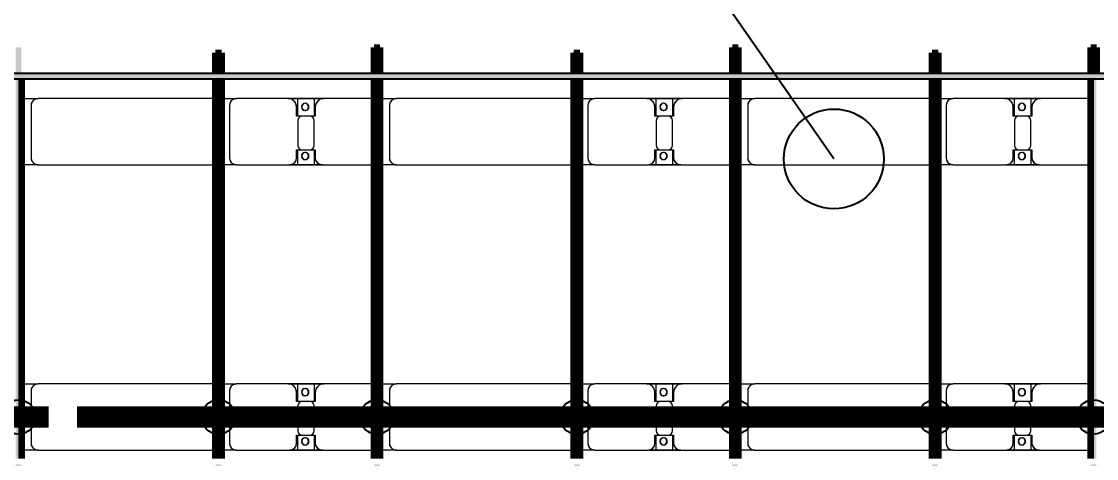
# Model space of a CAD drawing. Header units: millimetres. Extents: x -268744 to 115753, y -96240 to -10461.
# Drawn here: x -106615 to -99085, y -22607 to -19543 of the extents above; entities that cross this region are included whole.
import ezdxf

# ---------------------------------------------------------------- set-up
doc = ezdxf.new("R2010")
doc.units = ezdxf.units.MM
for name, color, linetype, lineweight in [('A-ANNO-DIMS', 211, 'Continuous', 9), ('A-ANNO-DIMS-900', 211, 'Continuous', 9), ('A-GENM', 13, 'Continuous', 9), ('S-BEAM', 12, 'Continuous', 9)]:
    doc.layers.add(name, color=color, linetype=linetype, lineweight=lineweight)
for name, color, linetype in [('GC-BICH NEO', 6, 'Continuous'), ('GC-DAY NEO', 5, 'Continuous'), ('GC-HOP 40x60 GIA CUONG', 1, 'Continuous')]:
    doc.layers.add(name, color=color, linetype=linetype)
doc.styles.add('Trebuchet MS', font='trebuc.ttf', dxfattribs={"width": 0.8, "height": 2700})
doc.dimstyles.new('Arc_Length_-_3mm_Trebuchet_MS_3', dxfattribs={"dimscale": 304.8, "dimtxt": 2783.567448, "dimasz": 2.952756, "dimexe": 4.429134, "dimexo": 4.429134, "dimgap": 0.885827, "dimtad": 1, "dimdec": 0, "dimrnd": 10, "dimzin": 0, "dimdsep": 46, "dimtxsty": 'Trebuchet MS', "dimblk1": 'OBLIQUE', "dimblk2": 'OBLIQUE', "dimsah": 1, "dimcen": 0.09, "dimdle": 2.952756, "dimazin": 0, "dimtfac": 1, "dimtdec": 4, "dimtix": 1, "dimtmove": 0, "dimatfit": 3, "dimfxl": 1, "dimtvp": 1, "dimtfill": 1, "dimtolj": 1, "dimtzin": 0, "dimarcsym": 2})

# ---------------------------------------------------------------- blocks, each defined once
blk = doc.blocks.new('Dầm C52 - Hộp 40x60-V24-KHUNG KẾT CẤU BÈ PIN 1')
at = {"layer": 'S-BEAM', "lineweight": 25}
blk.add_hatch(color=4, dxfattribs=at).paths.add_polyline_path([(-145811, -20), (145811, -20), (145811, 20), (-145811, 20)])
at = {"layer": 'S-BEAM', "color": 4, "lineweight": 25}
for p, q in [((-145811, 20), (145811, 20)), ((145811, -20), (-145811, -20))]:
    blk.add_line(p, q, dxfattribs=at)
blk = doc.blocks.new('Dầm C52 - Dầm C52-102502-KHUNG KẾT CẤU BÈ PIN 1')
at = {"layer": 'S-BEAM', "lineweight": 140}
h = blk.add_hatch(color=1, dxfattribs=at)
h.paths.add_polyline_path([(-25480.9, 20), (-25480.9, -20), (-25440.9, -20), (-25440.9, 20)])
h.paths.add_polyline_path([(-25400.9, 20), (-25400.9, -20), (-19440.9, -20), (-19443, 20), (-24983.5, 20)])
h.paths.add_polyline_path([(-19400.9, 20), (-19400.9, -20), (-13440.9, -20), (-13440.9, 20), (-18981.3, 20)])
h.paths.add_polyline_path([(-13400.9, -20), (-7440.9, -20), (-7440.9, 20), (-13400.9, 20)])
h.paths.add_polyline_path([(-7400.9, -20), (-1440.9, -20), (-1440.9, 20), (-7400.9, 20)])
h.paths.add_polyline_path([(-1400.9, -20), (4559.1, -20), (4559.1, 20), (-1400.9, 20)])
h.paths.add_polyline_path([(4599.1, 20), (4599.1, -20), (10559.1, -20), (10559.1, 20), (5027.2, 20)])
h.paths.add_polyline_path([(10599.1, -20), (16559.1, -20), (16559.1, 20), (10599.1, 20)])
h.paths.add_polyline_path([(16599.1, 20), (16599.1, -20), (22559.1, -20), (22559.1, 20), (17031.5, 20)])
h.paths.add_polyline_path([(22599.1, -20), (25259.1, -20), (25259.1, 20), (22599.1, 20)])
h.paths.add_polyline_path([(25299.1, -20), (25480.9, -20), (25480.9, 20), (25299.1, 20)])
at = {"layer": 'S-BEAM', "color": 1, "lineweight": 140}
blk.add_line((25259.1, -20), (22599.1, -20), dxfattribs=at)
blk = doc.blocks.new('Dầm C52 - Dầm C52-V20-KHUNG KẾT CẤU BÈ PIN 1')
at = {"layer": 'S-BEAM', "lineweight": 140}
h = blk.add_hatch(color=1, dxfattribs=at)
h.paths.add_polyline_path([(-25480.9, 20), (-25480.9, -20), (-25440.9, -20), (-25440.9, 20)])
h.paths.add_polyline_path([(-25400.9, 1.6), (-25400.9, -20), (-19440.9, -20), (-19443, 20), (-25400.9, 20)])
h.paths.add_polyline_path([(-19400.9, -20), (-13440.9, -20), (-13440.9, 20), (-19400.9, 20), (-19400.9, 1.6)])
h.paths.add_polyline_path([(-13400.9, 1.6), (-13400.9, -20), (-7440.9, -20), (-7440.9, 20), (-13400.9, 20)])
h.paths.add_polyline_path([(-7400.9, 20), (-7400.9, -20), (-1440.9, -20), (-1440.9, 20), (-6515.3, 20)])
h.paths.add_polyline_path([(-1400.9, 1.6), (-1400.9, -20), (4559.1, -20), (4559.1, 20), (-1400.9, 20)])
h.paths.add_polyline_path([(4599.1, 1.6), (4599.1, -20), (10559.1, -20), (10559.1, 20), (4599.1, 20)])
h.paths.add_polyline_path([(10599.1, 20), (10599.1, -20), (16559.1, -20), (16559.1, 20), (11029.4, 20)])
h.paths.add_polyline_path([(16599.1, 20), (16599.1, -20), (22559.1, -20), (22559.1, 20), (17493.2, 20)])
h.paths.add_polyline_path([(22599.1, 1.6), (22599.1, -20), (25259.1, -20), (25259.1, 20), (22599.1, 20)])
h.paths.add_polyline_path([(25299.1, -20), (25441.8, -20), (25441.8, 20), (25299.1, 20), (25299.1, 1.6)])
at = {"layer": 'S-BEAM', "color": 1, "lineweight": 140}
for p, q in [((22599.1, 20), (25259.1, 20)), ((25299.1, 20), (25441.8, 20)), ((25441.8, 20), (25441.8, -20)), ((25259.1, -20), (22599.1, -20)), ((25441.8, -20), (25299.1, -20))]:
    blk.add_line(p, q, dxfattribs=at)
blk = doc.blocks.new('Dầm C52 - Dầm C52-V1-KHUNG KẾT CẤU BÈ PIN 1')
at = {"layer": 'S-BEAM', "lineweight": 140}
h = blk.add_hatch(color=1, dxfattribs=at)
h.paths.add_polyline_path([(-25480.9, 20), (-25480.9, -20), (-25440.9, -20), (-25445.2, 20)])
h.paths.add_polyline_path([(-25400.9, -20), (-19440.9, -20), (-19443, 20), (-25400.9, 20)])
h.paths.add_polyline_path([(-19400.9, 20), (-19400.9, -20), (-13440.9, -20), (-13440.9, 20), (-18981.3, 20)])
h.paths.add_polyline_path([(-13400.9, -20), (-7440.9, -20), (-7440.9, 20), (-13400.9, 20)])
h.paths.add_polyline_path([(-7400.9, 20), (-7400.9, -20), (-1440.9, -20), (-1440.9, 20), (-6977, 20)])
h.paths.add_polyline_path([(-1400.9, -20), (4559.1, -20), (4559.1, 20), (-1400.9, 20)])
h.paths.add_polyline_path([(4599.1, 20), (4599.1, -20), (10559.1, -20), (10559.1, 20), (5027.2, 20)])
h.paths.add_polyline_path([(10599.1, -20), (16559.1, -20), (16559.1, 20), (10599.1, 20)])
h.paths.add_polyline_path([(16599.1, 20), (16599.1, -20), (22559.1, -20), (22559.1, 20), (17031.5, 20)])
h.paths.add_polyline_path([(22599.1, -20), (25259.1, -20), (25259.1, 20), (22599.1, 20)])
h.paths.add_polyline_path([(25299.1, -20), (25480.9, -20), (25480.9, 20), (25299.1, 20)])
at = {"layer": 'S-BEAM', "color": 1, "lineweight": 140}
for p, q in [((22599.1, 20), (25259.1, 20)), ((25299.1, 20), (25480.9, 20)), ((25480.9, 20), (25480.9, -20)), ((25259.1, -20), (22599.1, -20)), ((25480.9, -20), (25299.1, -20))]:
    blk.add_line(p, q, dxfattribs=at)
blk = doc.blocks.new('Dầm C52 - Dầm C52-102503-KHUNG KẾT CẤU BÈ PIN 1')
at = {"layer": 'S-BEAM', "lineweight": 140}
h = blk.add_hatch(color=1, dxfattribs=at)
h.paths.add_polyline_path([(-25480.9, 20), (-25480.9, -20), (-25440.9, -20), (-25440.9, 20)])
h.paths.add_polyline_path([(-25400.9, 20), (-25400.9, -20), (-19440.9, -20), (-19443, 20), (-24983.5, 20)])
h.paths.add_polyline_path([(-19400.9, 20), (-19400.9, -20), (-13440.9, -20), (-13440.9, 20), (-17596.2, 20)])
h.paths.add_polyline_path([(-13400.9, -20), (-7440.9, -20), (-7440.9, 20), (-13400.9, 20)])
h.paths.add_polyline_path([(-7400.9, -20), (-1440.9, -20), (-1440.9, 20), (-7400.9, 20)])
h.paths.add_polyline_path([(-1400.9, -20), (4559.1, -20), (4559.1, 20), (-1400.9, 20)])
h.paths.add_polyline_path([(4599.1, -20), (10559.1, -20), (10559.1, 20), (4599.1, 20)])
h.paths.add_polyline_path([(10599.1, 20), (10599.1, -20), (16559.1, -20), (16559.1, 20), (11952.8, 20)])
h.paths.add_polyline_path([(16599.1, -20), (22559.1, -20), (22559.1, 20), (16599.1, 20)])
h.paths.add_polyline_path([(22599.1, -20), (25259.1, -20), (25259.1, 20), (22599.1, 20)])
h.paths.add_polyline_path([(25299.1, -20), (25441.8, -20), (25441.8, 20), (25299.1, 20)])
at = {"layer": 'S-BEAM', "color": 1, "lineweight": 140}
for p, q in [((22599.1, 20), (25259.1, 20)), ((25299.1, 20), (25441.8, 20)), ((25441.8, 20), (25441.8, -20)), ((25259.1, -20), (22599.1, -20)), ((25441.8, -20), (25299.1, -20))]:
    blk.add_line(p, q, dxfattribs=at)
blk = doc.blocks.new('Dầm C52 - Dầm C52-V21-KHUNG KẾT CẤU BÈ PIN 1')
at = {"layer": 'S-BEAM', "lineweight": 140}
h = blk.add_hatch(color=1, dxfattribs=at)
h.paths.add_polyline_path([(-25480.9, 20), (-25480.9, -20), (-25440.9, -20), (-25445.2, 20)])
h.paths.add_polyline_path([(-25400.9, 20), (-25400.9, -20), (-19440.9, -20), (-19443, 20), (-24983.5, 20)])
h.paths.add_polyline_path([(-19400.9, 5.7), (-19400.9, -20), (-13440.9, -20), (-13440.9, 20), (-19400.9, 20)])
h.paths.add_polyline_path([(-13400.9, 5.7), (-13400.9, -20), (-7440.9, -20), (-7440.9, 20), (-13400.9, 20)])
h.paths.add_polyline_path([(-7400.9, -20), (-1440.9, -20), (-1440.9, 20), (-7400.9, 20), (-7400.9, 5.7)])
h.paths.add_polyline_path([(-1400.9, 5.7), (-1400.9, -20), (4559.1, -20), (4559.1, 20), (-1400.9, 20)])
h.paths.add_polyline_path([(4599.1, 20), (4599.1, -20), (10559.1, -20), (10559.1, 20), (5027.2, 20)])
h.paths.add_polyline_path([(10599.1, 5.7), (10599.1, -20), (16559.1, -20), (16559.1, 20), (10599.1, 20)])
h.paths.add_polyline_path([(16599.1, -20), (22559.1, -20), (22559.1, 20), (16599.1, 20), (16599.1, 5.7)])
h.paths.add_polyline_path([(22599.1, 5.7), (22599.1, -20), (25259.1, -20), (25259.1, 20), (22599.1, 20)])
h.paths.add_polyline_path([(25299.1, -20), (25480.9, -20), (25480.9, 20), (25299.1, 20), (25299.1, 5.7)])
at = {"layer": 'S-BEAM', "color": 1, "lineweight": 140}
for p, q in [((22599.1, 20), (25259.1, 20)), ((25299.1, 20), (25480.9, 20)), ((25480.9, 20), (25480.9, -20)), ((25259.1, -20), (22599.1, -20)), ((25480.9, -20), (25299.1, -20))]:
    blk.add_line(p, q, dxfattribs=at)
blk = doc.blocks.new('Dầm C52 - Dầm C52-V2-KHUNG KẾT CẤU BÈ PIN 1')
at = {"layer": 'S-BEAM', "lineweight": 140}
h = blk.add_hatch(color=1, dxfattribs=at)
h.paths.add_polyline_path([(-25480.9, 20), (-25480.9, -20), (-25440.9, -20), (-25440.9, 20)])
h.paths.add_polyline_path([(-25400.9, 20), (-25400.9, -20), (-19440.9, -20), (-19443, 20), (-24983.5, 20)])
h.paths.add_polyline_path([(-19400.9, 20), (-19400.9, -20), (-13440.9, -20), (-13440.9, 20), (-18519.6, 20)])
h.paths.add_polyline_path([(-13400.9, -20), (-7440.9, -20), (-7440.9, 20), (-13400.9, 20)])
h.paths.add_polyline_path([(-7400.9, 20), (-7400.9, -20), (-1440.9, -20), (-1440.9, 20), (-6515.3, 20)])
h.paths.add_polyline_path([(-1400.9, 20), (-1400.9, -20), (4559.1, -20), (4559.1, 20), (-974.9, 20)])
h.paths.add_polyline_path([(4599.1, -20), (10559.1, -20), (10559.1, 20), (4599.1, 20)])
h.paths.add_polyline_path([(10599.1, -20), (16559.1, -20), (16559.1, 20), (10599.1, 20)])
h.paths.add_polyline_path([(16599.1, 20), (16599.1, -20), (22559.1, -20), (22559.1, 20), (17493.2, 20)])
h.paths.add_polyline_path([(22599.1, 20), (22599.1, -20), (25259.1, -20), (25259.1, 20), (23033.7, 20)])
h.paths.add_polyline_path([(25299.1, -20), (25480.9, -20), (25480.9, 20), (25299.1, 20)])
at = {"layer": 'S-BEAM', "color": 1, "lineweight": 140}
for p, q in [((22599.1, 20), (25259.1, 20)), ((25299.1, 20), (25480.9, 20)), ((25480.9, 20), (25480.9, -20)), ((25480.9, -20), (25299.1, -20))]:
    blk.add_line(p, q, dxfattribs=at)
blk = doc.blocks.new('Dai phao do pin - DẢI PHAO ĐỠ PIN-V74-KHUNG KẾT CẤU BÈ PIN 1')
at = {"layer": 'A-GENM', "color": 7}
for p, q in [((1772.6, 241.6), (1889.7, 241.6)), ((1772.6, 241.6), (1889.7, 241.6)), ((3120.3, 241.6), (1889.7, 241.6)), ((3120.3, 241.6), (3132.6, 241.6)), ((3120.3, 241.6), (3132.6, 241.6)), ((3172.6, 241.6), (3279.7, 241.6)), ((3172.6, 241.6), (3279.7, 241.6)), ((3639.7, 241.6), (3279.7, 241.6)), ((3639.7, 241.6), (3822.2, 241.6)), ((3822.2, 241.6), (3639.7, 241.6)), ((3707.8, 241.6), (3890.3, 241.6)), ((3707.8, 116.2), (3707.8, 241.6)), ((3890.3, 241.6), (3707.8, 241.6)), ((3822.2, 241.6), (3822.2, 116.2)), ((4240.3, 241.6), (3890.3, 241.6)), ((4282.6, 241.6), (4399.7, 241.6)), ((4282.6, 241.6), (4399.7, 241.6)), ((5630.3, 241.6), (4399.7, 241.6)), ((5630.3, 241.6), (5642.6, 241.6)), ((5630.3, 241.6), (5642.6, 241.6)), ((5682.6, 241.6), (5789.7, 241.6)), ((5682.6, 241.6), (5789.7, 241.6)), ((6149.7, 241.6), (5789.7, 241.6)), ((6149.7, 241.6), (6332.2, 241.6)), ((6332.2, 241.6), (6149.7, 241.6)), ((6217.8, 241.6), (6400.3, 241.6)), ((6217.8, 116.2), (6217.8, 241.6)), ((6400.3, 241.6), (6217.8, 241.6)), ((6332.2, 241.6), (6332.2, 116.2)), ((6750.3, 241.6), (6400.3, 241.6)), ((6792.6, 241.6), (6909.7, 241.6)), ((6792.6, 241.6), (6909.7, 241.6)), ((8140.3, 241.6), (6909.7, 241.6)), ((8140.3, 241.6), (8152.6, 241.6)), ((8140.3, 241.6), (8152.6, 241.6)), ((8192.6, 241.6), (8299.7, 241.6)), ((8192.6, 241.6), (8299.7, 241.6)), ((8659.7, 241.6), (8299.7, 241.6)), ((8659.7, 241.6), (8842.2, 241.6)), ((8842.2, 241.6), (8659.7, 241.6)), ((8727.8, 241.6), (8910.3, 241.6)), ((8727.8, 116.2), (8727.8, 241.6)), ((8910.3, 241.6), (8727.8, 241.6)), ((8842.2, 241.6), (8842.2, 116.2)), ((9260.3, 241.6), (8910.3, 241.6)), ((1780.3, -173.4), (1780.3, 191.6)), ((1839.7, 191.6), (1839.7, -173.4)), ((3229.7, 191.6), (3229.7, -173.4)), ((3699.7, 118.2), (3699.7, 181.6)), ((3830.3, 181.6), (3830.3, 118.2)), ((4290.3, -173.4), (4290.3, 191.6)), ((4349.7, 191.6), (4349.7, -173.4)), ((5739.7, 191.6), (5739.7, -173.4)), ((6209.7, 118.2), (6209.7, 181.6)), ((6340.3, 181.6), (6340.3, 118.2)), ((6800.3, -173.4), (6800.3, 191.6)), ((6859.7, 191.6), (6859.7, -173.4)), ((8249.7, 191.6), (8249.7, -173.4)), ((8719.7, 118.2), (8719.7, 181.6)), ((8850.3, 181.6), (8850.3, 118.2)), ((3792.2, 118.2), (3699.7, 118.2)), ((3707.8, 88.2), (3707.8, -88.2)), ((3830.3, 118.2), (3737.8, 118.2)), ((3822.2, -88.2), (3822.2, 88.2)), ((6302.2, 118.2), (6209.7, 118.2)), ((6217.8, 88.2), (6217.8, -88.2)), ((6340.3, 118.2), (6247.8, 118.2)), ((6332.2, -88.2), (6332.2, 88.2)), ((8812.2, 118.2), (8719.7, 118.2)), ((8727.8, 88.2), (8727.8, -88.2)), ((8850.3, 118.2), (8757.8, 118.2)), ((8842.2, -88.2), (8842.2, 88.2)), ((3699.7, -173.4), (3699.7, -118.2)), ((3699.7, -118.2), (3792.2, -118.2)), ((3707.8, -223.4), (3707.8, -116.2)), ((3737.8, -118.2), (3830.3, -118.2)), ((3822.2, -116.2), (3822.2, -223.4)), ((3830.3, -118.2), (3830.3, -173.4)), ((6209.7, -173.4), (6209.7, -118.2)), ((6209.7, -118.2), (6302.2, -118.2)), ((6217.8, -223.4), (6217.8, -116.2)), ((6247.8, -118.2), (6340.3, -118.2)), ((6332.2, -116.2), (6332.2, -223.4)), ((6340.3, -118.2), (6340.3, -173.4)), ((8719.7, -173.4), (8719.7, -118.2)), ((8719.7, -118.2), (8812.2, -118.2)), ((8727.8, -223.4), (8727.8, -116.2)), ((8757.8, -118.2), (8850.3, -118.2)), ((8842.2, -116.2), (8842.2, -223.4)), ((8850.3, -118.2), (8850.3, -173.4)), ((1889.7, -223.4), (1772.6, -223.4)), ((1889.7, -223.4), (1772.6, -223.4)), ((1889.7, -223.4), (3120.3, -223.4)), ((3132.6, -223.4), (3120.3, -223.4)), ((3132.6, -223.4), (3120.3, -223.4)), ((3279.7, -223.4), (3172.6, -223.4)), ((3279.7, -223.4), (3172.6, -223.4)), ((3279.7, -223.4), (3649.7, -223.4)), ((3822.2, -223.4), (3649.7, -223.4)), ((3649.7, -223.4), (3822.2, -223.4)), ((3880.3, -223.4), (3707.8, -223.4)), ((3707.8, -223.4), (3880.3, -223.4)), ((3880.3, -223.4), (4240.3, -223.4)), ((4399.7, -223.4), (4282.6, -223.4)), ((4399.7, -223.4), (4282.6, -223.4)), ((4399.7, -223.4), (5630.3, -223.4)), ((5642.6, -223.4), (5630.3, -223.4)), ((5642.6, -223.4), (5630.3, -223.4)), ((5789.7, -223.4), (5682.6, -223.4)), ((5789.7, -223.4), (5682.6, -223.4)), ((5789.7, -223.4), (6159.7, -223.4)), ((6332.2, -223.4), (6166.4, -223.4)), ((6166.4, -223.4), (6332.2, -223.4)), ((6390.3, -223.4), (6217.8, -223.4)), ((6217.8, -223.4), (6390.3, -223.4)), ((6390.3, -223.4), (6750.3, -223.4)), ((6909.7, -223.4), (6792.6, -223.4)), ((6909.7, -223.4), (6792.6, -223.4)), ((6909.7, -223.4), (8140.3, -223.4)), ((8152.6, -223.4), (8140.3, -223.4)), ((8152.6, -223.4), (8140.3, -223.4)), ((8299.7, -223.4), (8192.6, -223.4)), ((8299.7, -223.4), (8192.6, -223.4)), ((8299.7, -223.4), (8669.7, -223.4)), ((8842.2, -223.4), (8669.7, -223.4)), ((8669.7, -223.4), (8842.2, -223.4)), ((8900.3, -223.4), (8727.8, -223.4)), ((8727.8, -223.4), (8900.3, -223.4)), ((8900.3, -223.4), (9260.3, -223.4))]:
    blk.add_line(p, q, dxfattribs=at)
for centre, radius, start, end in [((1889.7, 191.6), 50, 90, 180), ((1889.7, 191.6), 50, 105, 135), ((3120.3, 191.6), 50, 75.72455, 90), ((3120.3, 191.6), 50, 75.72455, 90), ((3279.7, 191.6), 50, 90, 180), ((3279.7, 191.6), 50, 105, 180), ((3639.7, 181.6), 60, 360, 90), ((3639.7, 181.6), 60, 360, 60), ((3890.3, 181.6), 60, 90, 180), ((3890.3, 181.6), 60, 120, 180), ((4399.7, 191.6), 50, 90, 180), ((4399.7, 191.6), 50, 105, 135), ((5630.3, 191.6), 50, 75.72455, 90), ((5630.3, 191.6), 50, 75.72455, 90), ((5789.7, 191.6), 50, 90, 180), ((5789.7, 191.6), 50, 105, 180), ((6149.7, 181.6), 60, 360, 90), ((6149.7, 181.6), 60, 360, 60), ((6400.3, 181.6), 60, 90, 180), ((6400.3, 181.6), 60, 120, 180), ((6909.7, 191.6), 50, 90, 180), ((6909.7, 191.6), 50, 105, 135), ((8140.3, 191.6), 50, 75.72455, 90), ((8140.3, 191.6), 50, 75.72455, 90), ((8299.7, 191.6), 50, 90, 180), ((8299.7, 191.6), 50, 105, 180), ((8659.7, 181.6), 60, 360, 90), ((8659.7, 181.6), 60, 360, 60), ((8910.3, 181.6), 60, 90, 180), ((8910.3, 181.6), 60, 120, 180), ((1730.3, 191.6), 50, 360, 30), ((1730.3, 191.6), 50, 360, 30), ((1889.7, 191.6), 50, 150, 180), ((3758.6, 183.2), 25, 0, 180), ((3758.6, 183.2), 25, 180, 0), ((3758.6, 183.2), 25, 360, 165), ((3761.4, 183.2), 25, 0, 180), ((3761.4, 183.2), 25, 90, 180), ((3761.4, 183.2), 25, 180, 0), ((3761.4, 183.2), 25, 180, 300), ((3758.6, 183.2), 25, 210, 360), ((3761.4, 183.2), 25, 15, 75), ((3761.4, 183.2), 25, 330, 345), ((4240.3, 191.6), 50, 360, 30), ((4240.3, 191.6), 50, 360, 30), ((4399.7, 191.6), 50, 150, 180), ((6268.6, 183.2), 25, 0, 180), ((6268.6, 183.2), 25, 180, 0), ((6268.6, 183.2), 25, 0, 165), ((6271.4, 183.2), 25, 0, 180), ((6271.4, 183.2), 25, 90, 180), ((6271.4, 183.2), 25, 180, 360), ((6271.4, 183.2), 25, 180, 300), ((6268.6, 183.2), 25, 210, 0), ((6271.4, 183.2), 25, 15, 75), ((6271.4, 183.2), 25, 330, 345), ((6750.3, 191.6), 50, 0, 30), ((6750.3, 191.6), 50, 0, 30), ((6909.7, 191.6), 50, 150, 180), ((8778.6, 183.2), 25, 360, 180), ((8778.6, 183.2), 25, 180, 360), ((8778.6, 183.2), 25, 360, 165), ((8781.4, 183.2), 25, 0, 180), ((8781.4, 183.2), 25, 90, 180), ((8781.4, 183.2), 25, 180, 360), ((8781.4, 183.2), 25, 180, 300), ((8778.6, 183.2), 25, 210, 360), ((8781.4, 183.2), 25, 15, 75), ((8781.4, 183.2), 25, 330, 345), ((3737.8, 88.2), 30, 90, 180), ((3792.2, 88.2), 30, 360, 90), ((6247.8, 88.2), 30, 90, 180), ((6302.2, 88.2), 30, 360, 90), ((8757.8, 88.2), 30, 90, 180), ((8812.2, 88.2), 30, 360, 90), ((3737.8, -88.2), 30, 180, 270), ((3758.6, -161.8), 25, 0, 180), ((3758.6, -161.8), 25, 105, 165), ((3761.4, -161.8), 25, 0, 180), ((3761.4, -161.8), 25, 105, 180), ((3758.6, -161.8), 25, 0, 75), ((3761.4, -161.8), 25, 15, 75), ((3792.2, -88.2), 30, 270, 360), ((6247.8, -88.2), 30, 180, 270), ((6268.6, -161.8), 25, 0, 180), ((6268.6, -161.8), 25, 105, 165), ((6271.4, -161.8), 25, 360, 180), ((6271.4, -161.8), 25, 105, 180), ((6268.6, -161.8), 25, 0, 75), ((6271.4, -161.8), 25, 15, 75), ((6302.2, -88.2), 30, 270, 0), ((8757.8, -88.2), 30, 180, 270), ((8778.6, -161.8), 25, 0, 180), ((8778.6, -161.8), 25, 105, 165), ((8781.4, -161.8), 25, 0, 180), ((8781.4, -161.8), 25, 105, 180), ((8778.6, -161.8), 25, 0, 75), ((8781.4, -161.8), 25, 15, 75), ((8812.2, -88.2), 30, 270, 360), ((1730.3, -173.4), 50, 330, 360), ((1730.3, -173.4), 50, 330, 360), ((1889.7, -173.4), 50, 180, 270), ((1889.7, -173.4), 50, 180, 210), ((1889.7, -173.4), 50, 240, 270), ((3120.3, -173.4), 50, 270, 284.27545), ((3279.7, -173.4), 50, 180, 270), ((3279.7, -173.4), 50, 180, 255), ((3649.7, -173.4), 50, 270, 0), ((3649.7, -173.4), 50, 285, 0), ((3758.6, -161.8), 25, 180, 0), ((3758.6, -161.8), 25, 195, 0), ((3761.4, -161.8), 25, 180, 0), ((3761.4, -161.8), 25, 180, 270), ((3761.4, -161.8), 25, 285, 345), ((3880.3, -173.4), 50, 180, 270), ((3880.3, -173.4), 50, 180, 255), ((4240.3, -173.4), 50, 330, 360), ((4240.3, -173.4), 50, 330, 360), ((4399.7, -173.4), 50, 180, 270), ((4399.7, -173.4), 50, 180, 210), ((4399.7, -173.4), 50, 240, 270), ((5630.3, -173.4), 50, 270, 284.27545), ((5789.7, -173.4), 50, 180, 270), ((5789.7, -173.4), 50, 180, 255), ((6159.7, -173.4), 50, 270, 360), ((6159.7, -173.4), 50, 285, 360), ((6268.6, -161.8), 25, 180, 0), ((6268.6, -161.8), 25, 195, 0), ((6271.4, -161.8), 25, 180, 360), ((6271.4, -161.8), 25, 180, 270), ((6271.4, -161.8), 25, 285, 345), ((6390.3, -173.4), 50, 180, 270), ((6390.3, -173.4), 50, 180, 255), ((6750.3, -173.4), 50, 330, 360), ((6750.3, -173.4), 50, 330, 360), ((6909.7, -173.4), 50, 180, 270), ((6909.7, -173.4), 50, 180, 210), ((6909.7, -173.4), 50, 240, 270), ((8140.3, -173.4), 50, 270, 284.27545), ((8299.7, -173.4), 50, 180, 270), ((8299.7, -173.4), 50, 180, 255), ((8669.7, -173.4), 50, 270, 0), ((8669.7, -173.4), 50, 285, 0), ((8778.6, -161.8), 25, 180, 0), ((8778.6, -161.8), 25, 195, 0), ((8781.4, -161.8), 25, 180, 360), ((8781.4, -161.8), 25, 180, 270), ((8781.4, -161.8), 25, 285, 345), ((8900.3, -173.4), 50, 180, 270), ((8900.3, -173.4), 50, 180, 255)]:
    blk.add_arc(centre, radius, start, end, dxfattribs=at)
blk = doc.blocks.new('Dai phao do pin - DẢI PHAO ĐỠ PIN-V75-KHUNG KẾT CẤU BÈ PIN 1')
at = {"layer": 'A-GENM', "color": 7}
for p, q in [((1772.6, 241.6), (1889.7, 241.6)), ((1772.6, 241.6), (1889.7, 241.6)), ((3120.3, 241.6), (1889.7, 241.6)), ((3120.3, 241.6), (3132.6, 241.6)), ((3120.3, 241.6), (3132.6, 241.6)), ((3172.6, 241.6), (3279.7, 241.6)), ((3172.6, 241.6), (3279.7, 241.6)), ((3639.7, 241.6), (3279.7, 241.6)), ((3639.7, 241.6), (3822.2, 241.6)), ((3822.2, 241.6), (3639.7, 241.6)), ((3707.8, 241.6), (3890.3, 241.6)), ((3707.8, 116.2), (3707.8, 241.6)), ((3890.3, 241.6), (3707.8, 241.6)), ((3822.2, 241.6), (3822.2, 116.2)), ((4240.3, 241.6), (3890.3, 241.6)), ((4282.6, 241.6), (4399.7, 241.6)), ((4282.6, 241.6), (4399.7, 241.6)), ((5630.3, 241.6), (4399.7, 241.6)), ((5630.3, 241.6), (5642.6, 241.6)), ((5630.3, 241.6), (5642.6, 241.6)), ((5682.6, 241.6), (5789.7, 241.6)), ((5682.6, 241.6), (5789.7, 241.6)), ((6149.7, 241.6), (5789.7, 241.6)), ((6149.7, 241.6), (6332.2, 241.6)), ((6332.2, 241.6), (6149.7, 241.6)), ((6217.8, 241.6), (6400.3, 241.6)), ((6217.8, 116.2), (6217.8, 241.6)), ((6400.3, 241.6), (6217.8, 241.6)), ((6332.2, 241.6), (6332.2, 116.2)), ((6750.3, 241.6), (6400.3, 241.6)), ((6792.6, 241.6), (6909.7, 241.6)), ((6792.6, 241.6), (6909.7, 241.6)), ((8140.3, 241.6), (6909.7, 241.6)), ((8140.3, 241.6), (8152.6, 241.6)), ((8140.3, 241.6), (8152.6, 241.6)), ((8192.6, 241.6), (8299.7, 241.6)), ((8192.6, 241.6), (8299.7, 241.6)), ((8659.7, 241.6), (8299.7, 241.6)), ((8659.7, 241.6), (8842.2, 241.6)), ((8842.2, 241.6), (8659.7, 241.6)), ((8727.8, 241.6), (8910.3, 241.6)), ((8727.8, 116.2), (8727.8, 241.6)), ((8910.3, 241.6), (8727.8, 241.6)), ((8842.2, 241.6), (8842.2, 116.2)), ((9260.3, 241.6), (8910.3, 241.6)), ((1780.3, -173.4), (1780.3, 191.6)), ((1839.7, 191.6), (1839.7, -173.4)), ((3229.7, 191.6), (3229.7, -173.4)), ((3699.7, 118.2), (3699.7, 181.6)), ((3830.3, 181.6), (3830.3, 118.2)), ((4290.3, -173.4), (4290.3, 191.6)), ((4349.7, 191.6), (4349.7, -173.4)), ((5739.7, 191.6), (5739.7, -173.4)), ((6209.7, 118.2), (6209.7, 181.6)), ((6340.3, 181.6), (6340.3, 118.2)), ((6800.3, -173.4), (6800.3, 191.6)), ((6859.7, 191.6), (6859.7, -173.4)), ((8249.7, 191.6), (8249.7, -173.4)), ((8719.7, 118.2), (8719.7, 181.6)), ((8850.3, 181.6), (8850.3, 118.2)), ((3792.2, 118.2), (3699.7, 118.2)), ((3707.8, 88.2), (3707.8, -88.2)), ((3830.3, 118.2), (3737.8, 118.2)), ((3822.2, -88.2), (3822.2, 88.2)), ((6302.2, 118.2), (6209.7, 118.2)), ((6217.8, 88.2), (6217.8, -88.2)), ((6340.3, 118.2), (6247.8, 118.2)), ((6332.2, -88.2), (6332.2, 88.2)), ((8812.2, 118.2), (8719.7, 118.2)), ((8727.8, 88.2), (8727.8, -88.2)), ((8850.3, 118.2), (8757.8, 118.2)), ((8842.2, -88.2), (8842.2, 88.2)), ((3699.7, -173.4), (3699.7, -118.2)), ((3699.7, -118.2), (3792.2, -118.2)), ((3707.8, -223.4), (3707.8, -116.2)), ((3737.8, -118.2), (3830.3, -118.2)), ((3822.2, -116.2), (3822.2, -223.4)), ((3830.3, -118.2), (3830.3, -173.4)), ((6209.7, -173.4), (6209.7, -118.2)), ((6209.7, -118.2), (6302.2, -118.2)), ((6217.8, -223.4), (6217.8, -116.2)), ((6247.8, -118.2), (6340.3, -118.2)), ((6332.2, -116.2), (6332.2, -223.4)), ((6340.3, -118.2), (6340.3, -173.4)), ((8719.7, -173.4), (8719.7, -118.2)), ((8719.7, -118.2), (8812.2, -118.2)), ((8727.8, -223.4), (8727.8, -116.2)), ((8757.8, -118.2), (8850.3, -118.2)), ((8842.2, -116.2), (8842.2, -223.4)), ((8850.3, -118.2), (8850.3, -173.4)), ((1889.7, -223.4), (1772.6, -223.4)), ((1889.7, -223.4), (1772.6, -223.4)), ((1889.7, -223.4), (3120.3, -223.4)), ((3132.6, -223.4), (3120.3, -223.4)), ((3132.6, -223.4), (3120.3, -223.4)), ((3279.7, -223.4), (3172.6, -223.4)), ((3279.7, -223.4), (3172.6, -223.4)), ((3279.7, -223.4), (3649.7, -223.4)), ((3822.2, -223.4), (3649.7, -223.4)), ((3649.7, -223.4), (3822.2, -223.4)), ((3880.3, -223.4), (3707.8, -223.4)), ((3707.8, -223.4), (3880.3, -223.4)), ((3880.3, -223.4), (4240.3, -223.4)), ((4399.7, -223.4), (4282.6, -223.4)), ((4399.7, -223.4), (4282.6, -223.4)), ((4399.7, -223.4), (5630.3, -223.4)), ((5642.6, -223.4), (5630.3, -223.4)), ((5642.6, -223.4), (5630.3, -223.4)), ((5789.7, -223.4), (5682.6, -223.4)), ((5789.7, -223.4), (5682.6, -223.4)), ((5789.7, -223.4), (6159.7, -223.4)), ((6332.2, -223.4), (6166.4, -223.4)), ((6166.4, -223.4), (6332.2, -223.4)), ((6390.3, -223.4), (6217.8, -223.4)), ((6217.8, -223.4), (6390.3, -223.4)), ((6390.3, -223.4), (6750.3, -223.4)), ((6909.7, -223.4), (6792.6, -223.4)), ((6909.7, -223.4), (6792.6, -223.4)), ((6909.7, -223.4), (8140.3, -223.4)), ((8152.6, -223.4), (8140.3, -223.4)), ((8152.6, -223.4), (8140.3, -223.4)), ((8299.7, -223.4), (8192.6, -223.4)), ((8299.7, -223.4), (8192.6, -223.4)), ((8299.7, -223.4), (8669.7, -223.4)), ((8842.2, -223.4), (8669.7, -223.4)), ((8669.7, -223.4), (8842.2, -223.4)), ((8900.3, -223.4), (8727.8, -223.4)), ((8727.8, -223.4), (8900.3, -223.4)), ((8900.3, -223.4), (9260.3, -223.4))]:
    blk.add_line(p, q, dxfattribs=at)
for centre, radius, start, end in [((1889.7, 191.6), 50, 90, 180), ((1889.7, 191.6), 50, 105, 135), ((3120.3, 191.6), 50, 75.72455, 90), ((3120.3, 191.6), 50, 75.72455, 90), ((3279.7, 191.6), 50, 90, 180), ((3279.7, 191.6), 50, 105, 180), ((3639.7, 181.6), 60, 360, 90), ((3639.7, 181.6), 60, 360, 60), ((3890.3, 181.6), 60, 90, 180), ((3890.3, 181.6), 60, 120, 180), ((4399.7, 191.6), 50, 90, 180), ((4399.7, 191.6), 50, 105, 135), ((5630.3, 191.6), 50, 75.72455, 90), ((5630.3, 191.6), 50, 75.72455, 90), ((5789.7, 191.6), 50, 90, 180), ((5789.7, 191.6), 50, 105, 180), ((6149.7, 181.6), 60, 360, 90), ((6149.7, 181.6), 60, 360, 60), ((6400.3, 181.6), 60, 90, 180), ((6400.3, 181.6), 60, 120, 180), ((6909.7, 191.6), 50, 90, 180), ((6909.7, 191.6), 50, 105, 135), ((8140.3, 191.6), 50, 75.72455, 90), ((8140.3, 191.6), 50, 75.72455, 90), ((8299.7, 191.6), 50, 90, 180), ((8299.7, 191.6), 50, 105, 180), ((8659.7, 181.6), 60, 360, 90), ((8659.7, 181.6), 60, 360, 60), ((8910.3, 181.6), 60, 90, 180), ((8910.3, 181.6), 60, 120, 180), ((1730.3, 191.6), 50, 360, 30), ((1730.3, 191.6), 50, 360, 30), ((1889.7, 191.6), 50, 150, 180), ((3758.6, 183.2), 25, 0, 180), ((3758.6, 183.2), 25, 180, 0), ((3758.6, 183.2), 25, 360, 165), ((3761.4, 183.2), 25, 0, 180), ((3761.4, 183.2), 25, 90, 180), ((3761.4, 183.2), 25, 180, 0), ((3761.4, 183.2), 25, 180, 300), ((3758.6, 183.2), 25, 210, 360), ((3761.4, 183.2), 25, 15, 75), ((3761.4, 183.2), 25, 330, 345), ((4240.3, 191.6), 50, 360, 30), ((4240.3, 191.6), 50, 360, 30), ((4399.7, 191.6), 50, 165, 180), ((6268.6, 183.2), 25, 0, 180), ((6268.6, 183.2), 25, 180, 0), ((6268.6, 183.2), 25, 0, 165), ((6271.4, 183.2), 25, 0, 180), ((6271.4, 183.2), 25, 90, 180), ((6271.4, 183.2), 25, 180, 360), ((6271.4, 183.2), 25, 180, 300), ((6268.6, 183.2), 25, 210, 0), ((6271.4, 183.2), 25, 15, 75), ((6271.4, 183.2), 25, 330, 345), ((6750.3, 191.6), 50, 0, 30), ((6750.3, 191.6), 50, 0, 30), ((6909.7, 191.6), 50, 150, 180), ((8778.6, 183.2), 25, 360, 180), ((8778.6, 183.2), 25, 180, 360), ((8778.6, 183.2), 25, 360, 165), ((8781.4, 183.2), 25, 0, 180), ((8781.4, 183.2), 25, 90, 180), ((8781.4, 183.2), 25, 180, 360), ((8781.4, 183.2), 25, 180, 300), ((8778.6, 183.2), 25, 210, 360), ((8781.4, 183.2), 25, 15, 75), ((8781.4, 183.2), 25, 330, 345), ((3737.8, 88.2), 30, 90, 180), ((3792.2, 88.2), 30, 360, 90), ((6247.8, 88.2), 30, 90, 180), ((6302.2, 88.2), 30, 360, 90), ((8757.8, 88.2), 30, 90, 180), ((8812.2, 88.2), 30, 360, 90), ((3737.8, -88.2), 30, 180, 270), ((3758.6, -161.8), 25, 0, 180), ((3758.6, -161.8), 25, 105, 165), ((3761.4, -161.8), 25, 0, 180), ((3761.4, -161.8), 25, 105, 180), ((3758.6, -161.8), 25, 0, 75), ((3761.4, -161.8), 25, 15, 75), ((3792.2, -88.2), 30, 270, 360), ((6247.8, -88.2), 30, 180, 270), ((6268.6, -161.8), 25, 0, 180), ((6268.6, -161.8), 25, 105, 165), ((6271.4, -161.8), 25, 360, 180), ((6271.4, -161.8), 25, 105, 180), ((6268.6, -161.8), 25, 0, 75), ((6271.4, -161.8), 25, 15, 75), ((6302.2, -88.2), 30, 270, 0), ((8757.8, -88.2), 30, 180, 270), ((8778.6, -161.8), 25, 0, 180), ((8778.6, -161.8), 25, 105, 165), ((8781.4, -161.8), 25, 0, 180), ((8781.4, -161.8), 25, 105, 180), ((8778.6, -161.8), 25, 0, 75), ((8781.4, -161.8), 25, 15, 75), ((8812.2, -88.2), 30, 270, 360), ((1730.3, -173.4), 50, 330, 360), ((1730.3, -173.4), 50, 330, 360), ((1889.7, -173.4), 50, 180, 270), ((1889.7, -173.4), 50, 180, 210), ((1889.7, -173.4), 50, 240, 270), ((3120.3, -173.4), 50, 270, 284.27545), ((3279.7, -173.4), 50, 180, 270), ((3279.7, -173.4), 50, 180, 255), ((3649.7, -173.4), 50, 270, 0), ((3649.7, -173.4), 50, 285, 0), ((3758.6, -161.8), 25, 180, 0), ((3758.6, -161.8), 25, 195, 0), ((3761.4, -161.8), 25, 180, 0), ((3761.4, -161.8), 25, 180, 270), ((3761.4, -161.8), 25, 285, 345), ((3880.3, -173.4), 50, 180, 270), ((3880.3, -173.4), 50, 180, 255), ((4240.3, -173.4), 50, 330, 360), ((4240.3, -173.4), 50, 330, 360), ((4399.7, -173.4), 50, 180, 270), ((4399.7, -173.4), 50, 180, 210), ((4399.7, -173.4), 50, 240, 270), ((5630.3, -173.4), 50, 270, 284.27545), ((5789.7, -173.4), 50, 180, 270), ((5789.7, -173.4), 50, 180, 255), ((6159.7, -173.4), 50, 270, 360), ((6159.7, -173.4), 50, 285, 360), ((6268.6, -161.8), 25, 180, 0), ((6268.6, -161.8), 25, 195, 0), ((6271.4, -161.8), 25, 180, 360), ((6271.4, -161.8), 25, 180, 270), ((6271.4, -161.8), 25, 285, 345), ((6390.3, -173.4), 50, 180, 270), ((6390.3, -173.4), 50, 180, 255), ((6750.3, -173.4), 50, 330, 360), ((6750.3, -173.4), 50, 330, 360), ((6909.7, -173.4), 50, 180, 270), ((6909.7, -173.4), 50, 180, 210), ((6909.7, -173.4), 50, 240, 270), ((8140.3, -173.4), 50, 270, 284.27545), ((8299.7, -173.4), 50, 180, 270), ((8299.7, -173.4), 50, 180, 255), ((8669.7, -173.4), 50, 270, 0), ((8669.7, -173.4), 50, 285, 0), ((8778.6, -161.8), 25, 180, 0), ((8778.6, -161.8), 25, 195, 0), ((8781.4, -161.8), 25, 180, 360), ((8781.4, -161.8), 25, 180, 270), ((8781.4, -161.8), 25, 285, 345), ((8900.3, -173.4), 50, 180, 270), ((8900.3, -173.4), 50, 180, 255)]:
    blk.add_arc(centre, radius, start, end, dxfattribs=at)
blk = doc.blocks.new('be pin 1_rvt-1-KHUNG KẾT CẤU BÈ PIN 1')
at = {"layer": 'A-GENM', "lineweight": 9}
for name, p in [('Dai phao do pin - DẢI PHAO ĐỠ PIN-V75-KHUNG KẾT CẤU BÈ PIN 1', (-108388.1, -20324.7)), ('Dai phao do pin - DẢI PHAO ĐỠ PIN-V74-KHUNG KẾT CẤU BÈ PIN 1', (-108388.1, -22324.7))]:
    blk.add_blockref(name, p, dxfattribs=at)
at = {"layer": 'S-BEAM', "lineweight": 9, "rotation": 90.00000000032618}
for name, p in [('Dầm C52 - Dầm C52-102502-KHUNG KẾT CẤU BÈ PIN 1', (-106635.5, -45205.6)), ('Dầm C52 - Dầm C52-V1-KHUNG KẾT CẤU BÈ PIN 1', (-104125.5, -45205.6)), ('Dầm C52 - Dầm C52-V21-KHUNG KẾT CẤU BÈ PIN 1', (-101615.5, -45205.6)), ('Dầm C52 - Dầm C52-V2-KHUNG KẾT CẤU BÈ PIN 1', (-99105.5, -45205.6)), ('Dầm C52 - Dầm C52-V20-KHUNG KẾT CẤU BÈ PIN 1', (-105235.5, -45205.6)), ('Dầm C52 - Dầm C52-102503-KHUNG KẾT CẤU BÈ PIN 1', (-102725.5, -45205.6)), ('Dầm C52 - Dầm C52-102503-KHUNG KẾT CẤU BÈ PIN 1', (-100215.5, -45205.6))]:
    blk.add_blockref(name, p, dxfattribs=at)
at = {"layer": 'S-BEAM', "lineweight": 9}
blk.add_blockref('Dầm C52 - Hộp 40x60-V24-KHUNG KẾT CẤU BÈ PIN 1', (-110896.7, -19926.5), dxfattribs=at)
blk = doc.blocks.new('DIMBLOCK4-KHUNG KẾT CẤU BÈ PIN 1')
at = {"layer": 'A-ANNO-DIMS-900', "transparency": 16777216}
for p, q in [((-110909, -14861.3), (-110909, -13511.3)), ((-38074, -14861.3), (-38074, -13511.3)), ((-110909, -14861.3), (-38074, -14861.3)), ((-110909, -14861.3), (-110909, -18738.1)), ((-38074, -14861.3), (-38074, -18738.1))]:
    blk.add_line(p, q, dxfattribs=at)
at = {"layer": 'A-ANNO-DIMS-900', "lineweight": 70, "transparency": 16777216}
for p, q in [((-110909, -14861.3), (-110459, -14411.3)), ((-38074, -14861.3), (-37624, -14411.3)), ((-110909, -14861.3), (-111359, -15311.3)), ((-38074, -14861.3), (-38524, -15311.3))]:
    blk.add_line(p, q, dxfattribs=at)
at = {"layer": 'A-ANNO-DIMS-900', "color": 0, "transparency": 16777216, "insert": (-78029.9, -11136.4), "char_height": 2700, "width": 8492.24, "attachment_point": 1, "line_spacing_factor": 1.048425, "style": 'Trebuchet MS', "bg_fill": 3, "box_fill_scale": 1.25, "bg_fill_color": 256, "bg_fill_true_color": 13158600, "bg_fill_transparency": 0}
blk.add_mtext('72840', dxfattribs=at)
blk = doc.blocks.new('_Oblique')
at = {"color": 0, "linetype": 'ByBlock', "lineweight": -2}
blk.add_line((-0.5, -0.5), (0.5, 0.5), dxfattribs=at)

msp = doc.modelspace()

# ---------------------------------------------------------------- linework, layer by layer
at = {"layer": 'GC-BICH NEO'}
msp.add_circle((-100924.7, -20506.8), 350, dxfattribs=at)
at = {"layer": 'GC-HOP 40x60 GIA CUONG', "const_width": 150}
for points in [[(-120975.8, -22315.6), (-106425.9, -22315.6)], [(-106225.9, -22315.6), (-91674.7, -22315.6)]]:
    msp.add_lwpolyline(points, dxfattribs=at)
at = {"layer": 'GC-HOP 40x60 GIA CUONG'}
for centre in [(-106635.5, -22315.6), (-105235.5, -22315.6), (-104125.5, -22315.6), (-102725.5, -22315.6), (-101615.5, -22315.6), (-100215.5, -22315.6), (-99105.5, -22315.6)]:
    msp.add_circle(centre, 120, dxfattribs=at)

# ---------------------------------------------------------------- block references
at = {"lineweight": 5}
msp.add_blockref('be pin 1_rvt-1-KHUNG KẾT CẤU BÈ PIN 1', (0, 0), dxfattribs=at)

# ---------------------------------------------------------------- next in the draw order: dimensions: what is measured, and where the dimension line sits
at = {"layer": 'A-ANNO-DIMS'}
dim = msp.add_linear_dim(base=(-38074, -14861.3), p1=(-110909, -20088.1), p2=(-38074, -20088.1), angle=0, dimstyle='Arc_Length_-_3mm_Trebuchet_MS_3', override={"dimpost": '<>', "dimfxl": 72835}, dxfattribs=at)
dim.commit()
dim.dimension.update_dxf_attribs({"geometry": 'DIMBLOCK4-KHUNG KẾT CẤU BÈ PIN 1', "text_midpoint": (-74491.5, -13217.6)})

# ---------------------------------------------------------------- next in the draw order: linework, layer by layer
at = {"layer": 'GC-DAY NEO'}
msp.add_line((-100924.7, -20506.8), (-105494.5, -13940.5), dxfattribs=at)

doc.saveas('drawing.dxf')
